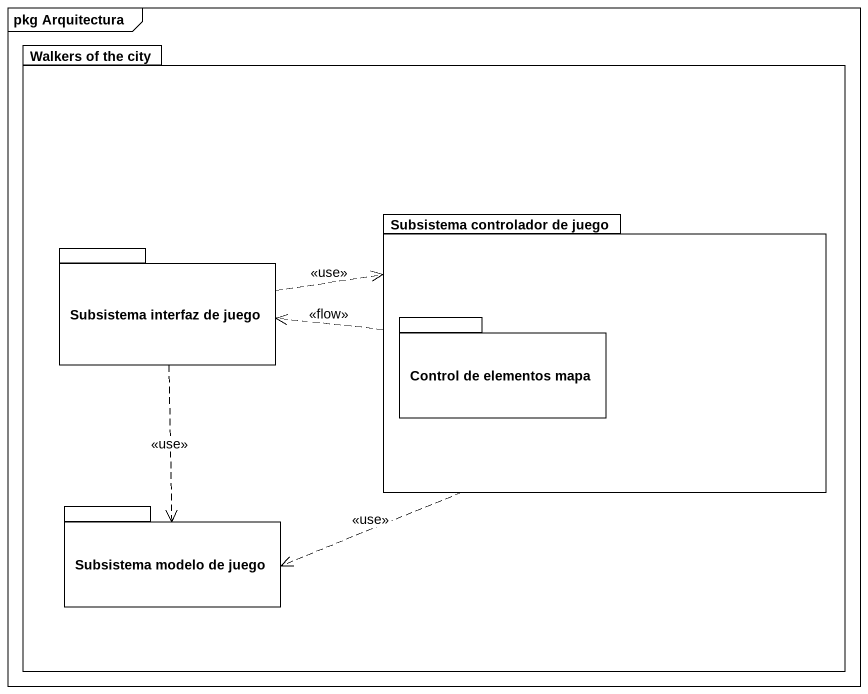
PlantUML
@startuml
mainframe pkg Arquitectura
package "Walkers of the city" as Walkers_of_the_city {
  package "Subsistema interfaz de juego" as Subsistema_interfaz_de_juego {
  }
  package "Subsistema controlador de juego" as Subsistema_controlador_de {
    package "Control de elementos mapa" as Control_de_elementos_mapa {
    }
  }
  package "Subsistema modelo de juego" as Subsistema_modelo_de_juego {
  }
}
Subsistema_interfaz_de_juego .right.> Subsistema_controlador_de : <<use>>
Subsistema_interfaz_de_juego ..> Subsistema_modelo_de_juego : <<use>>
Subsistema_controlador_de .left.> Subsistema_interfaz_de_juego : <<flow>>
Subsistema_controlador_de .left.> Subsistema_modelo_de_juego : <<use>>
@enduml
